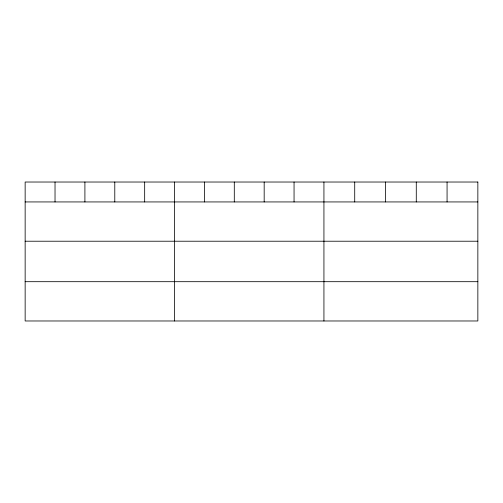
<?xml version="1.0" encoding="UTF-8"?>
<svg xmlns="http://www.w3.org/2000/svg" width="503" height="503" viewBox="0 0 503 503"><rect width="100%" height="100%" fill="white"/><g stroke="black" fill="none" stroke-linecap="round" stroke-linejoin="round"><path stroke-width="0.75" d="M25.15 201.936L477.85 201.936M25.15 241.22L477.85 241.22M25.15 281.693L477.85 281.693M447.066 182.023L447.066 201.936M416.283 182.023L416.283 201.936M385.499 182.023L385.499 201.936M354.716 182.023L354.716 201.936M323.932 182.023L323.932 320.977M294.054 182.023L294.054 201.936M264.176 182.023L264.176 201.936M234.297 182.023L234.297 201.936M204.419 182.023L204.419 201.936M174.541 182.023L174.541 320.977M144.663 182.023L144.663 201.936M114.785 182.023L114.785 201.936M84.906 182.023L84.906 201.936M55.028 182.023L55.028 201.936M477.85 182.023L25.15 182.023L25.15 320.977L477.85 320.977L477.85 182.023"/></g></svg>
